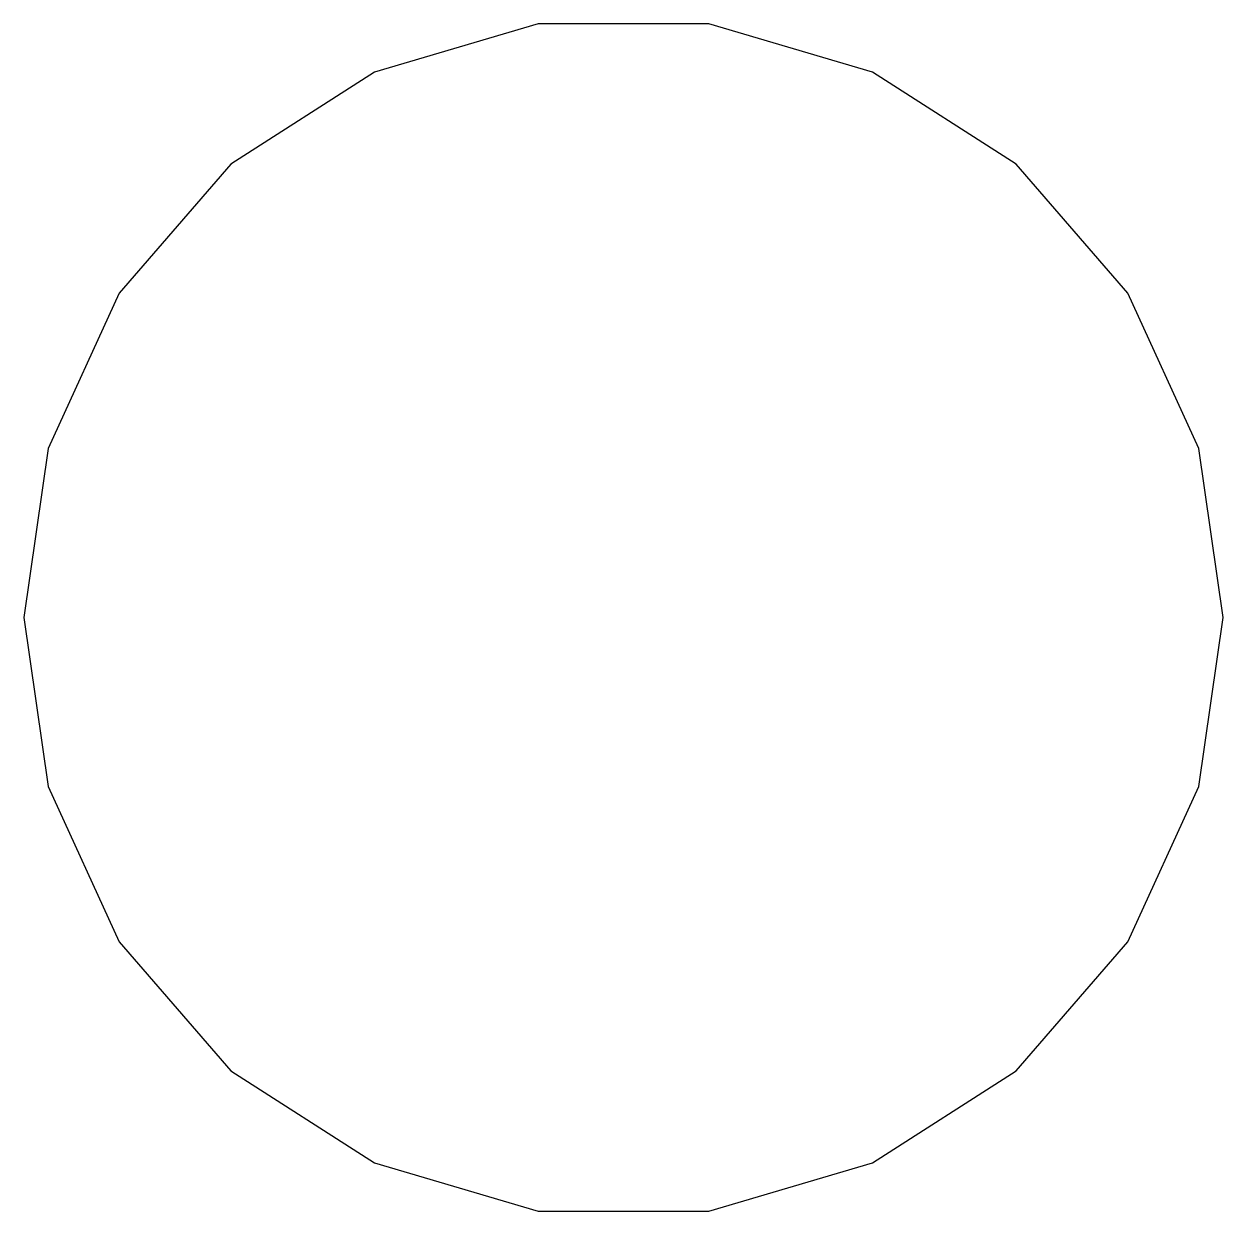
# Model space of a CAD drawing. Header units: metres. Extents: x -41.7 to 41.7, y -41.7 to 41.7.
# Drawn here: x 38.3 to 41.7, y -41.683 to -38.317 of the extents above.
import ezdxf

# ---------------------------------------------------------------- set-up
doc = ezdxf.new("R2010")
doc.units = ezdxf.units.M

msp = doc.modelspace()

# ---------------------------------------------------------------- linework, layer by layer
for p, q in [((39.7581, -38.3173), (39.2938, -38.4536)), ((40.2419, -38.3173), (39.7581, -38.3173)), ((40.7062, -38.4536), (40.2419, -38.3173)), ((39.2938, -38.4536), (38.8867, -38.7152)), ((41.1133, -38.7152), (40.7062, -38.4536)), ((38.8867, -38.7152), (38.5699, -39.0809)), ((41.4301, -39.0809), (41.1133, -38.7152)), ((38.5699, -39.0809), (38.3689, -39.521)), ((41.6311, -39.521), (41.4301, -39.0809)), ((38.3689, -39.521), (38.3, -40)), ((41.7, -40), (41.6311, -39.521)), ((38.3, -40), (38.3689, -40.4789)), ((41.6311, -40.4789), (41.7, -40)), ((38.3689, -40.4789), (38.5699, -40.9191)), ((41.4301, -40.9191), (41.6311, -40.4789)), ((38.5699, -40.9191), (38.8867, -41.2848)), ((41.1133, -41.2848), (41.4301, -40.9191)), ((38.8867, -41.2848), (39.2938, -41.5464)), ((40.7062, -41.5464), (41.1133, -41.2848)), ((39.2938, -41.5464), (39.7581, -41.6827)), ((40.2419, -41.6827), (40.7062, -41.5464)), ((39.7581, -41.6827), (40.2419, -41.6827))]:
    msp.add_line(p, q)

doc.saveas('drawing.dxf')
